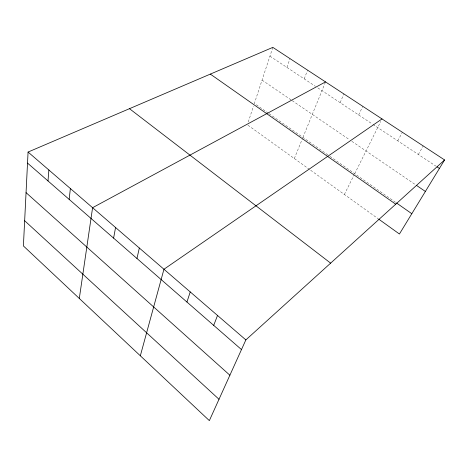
<?xml version="1.0" encoding="UTF-8"?>
<svg xmlns="http://www.w3.org/2000/svg" width="468" height="468" viewBox="0 0 468 468"><rect width="100%" height="100%" fill="white"/><g stroke="black" fill="none" stroke-linecap="round" stroke-linejoin="round"><path stroke-width="0.35" stroke-dasharray="2.34 1.75" d="M248.245 122.025L253.469 106.16M272.832 47.373L254.381 103.399L268.462 113.268M286.896 67.41L290.002 58.629M304.241 78.899L307.57 70.136M294.331 158.535L302.392 138.739M302.931 137.416L325.535 81.912M340.131 102.667L343.921 93.963M358.699 114.976L362.747 106.3M344.366 194.472L354.071 175.003M354.715 173.704L380.788 121.399M397.771 140.856L402.357 132.263M418.334 154.481L423.212 145.934M269.937 56.172L315.473 86.34M317.842 87.908L372.364 124.026M372.961 124.418L435.802 166.052M262.051 80.11L291.605 100.257M292.202 100.667L349.497 139.721M351.854 141.33L415.847 184.954M269.047 113.677L329.337 155.92M329.934 156.341L395.875 202.539M247.929 125.208L309.488 169.422M310.658 170.258L378.284 218.831"/><path stroke-width="0.7" d="M28.074 152.047L23.4 245.94L209.348 420.627L245.858 339.908L444.6 159.951L272.832 47.373L28.074 152.047L245.858 339.908M48.011 180.946L48.877 169.995M69.165 199.386L70.37 188.534M79.303 298.455L92.588 207.693L325.535 81.912M113.601 238.118L115.561 227.512M136.96 258.476L139.335 248.017M140.33 355.785L163.946 269.252L382.017 118.93M186.943 302.041L190.236 291.927M213.706 325.371L217.521 315.467M444.6 159.951L399.426 234.012L378.881 219.258M437.007 166.848L439.417 168.445M416.444 185.363L425.383 191.453M396.466 202.954L411.811 213.706M210.331 74.102L395.729 204.2M129.478 108.681L330.642 263.139M27.524 163.092L241.482 349.578M26.056 192.646L229.887 375.225M24.658 220.726L219.006 399.286"/></g></svg>
